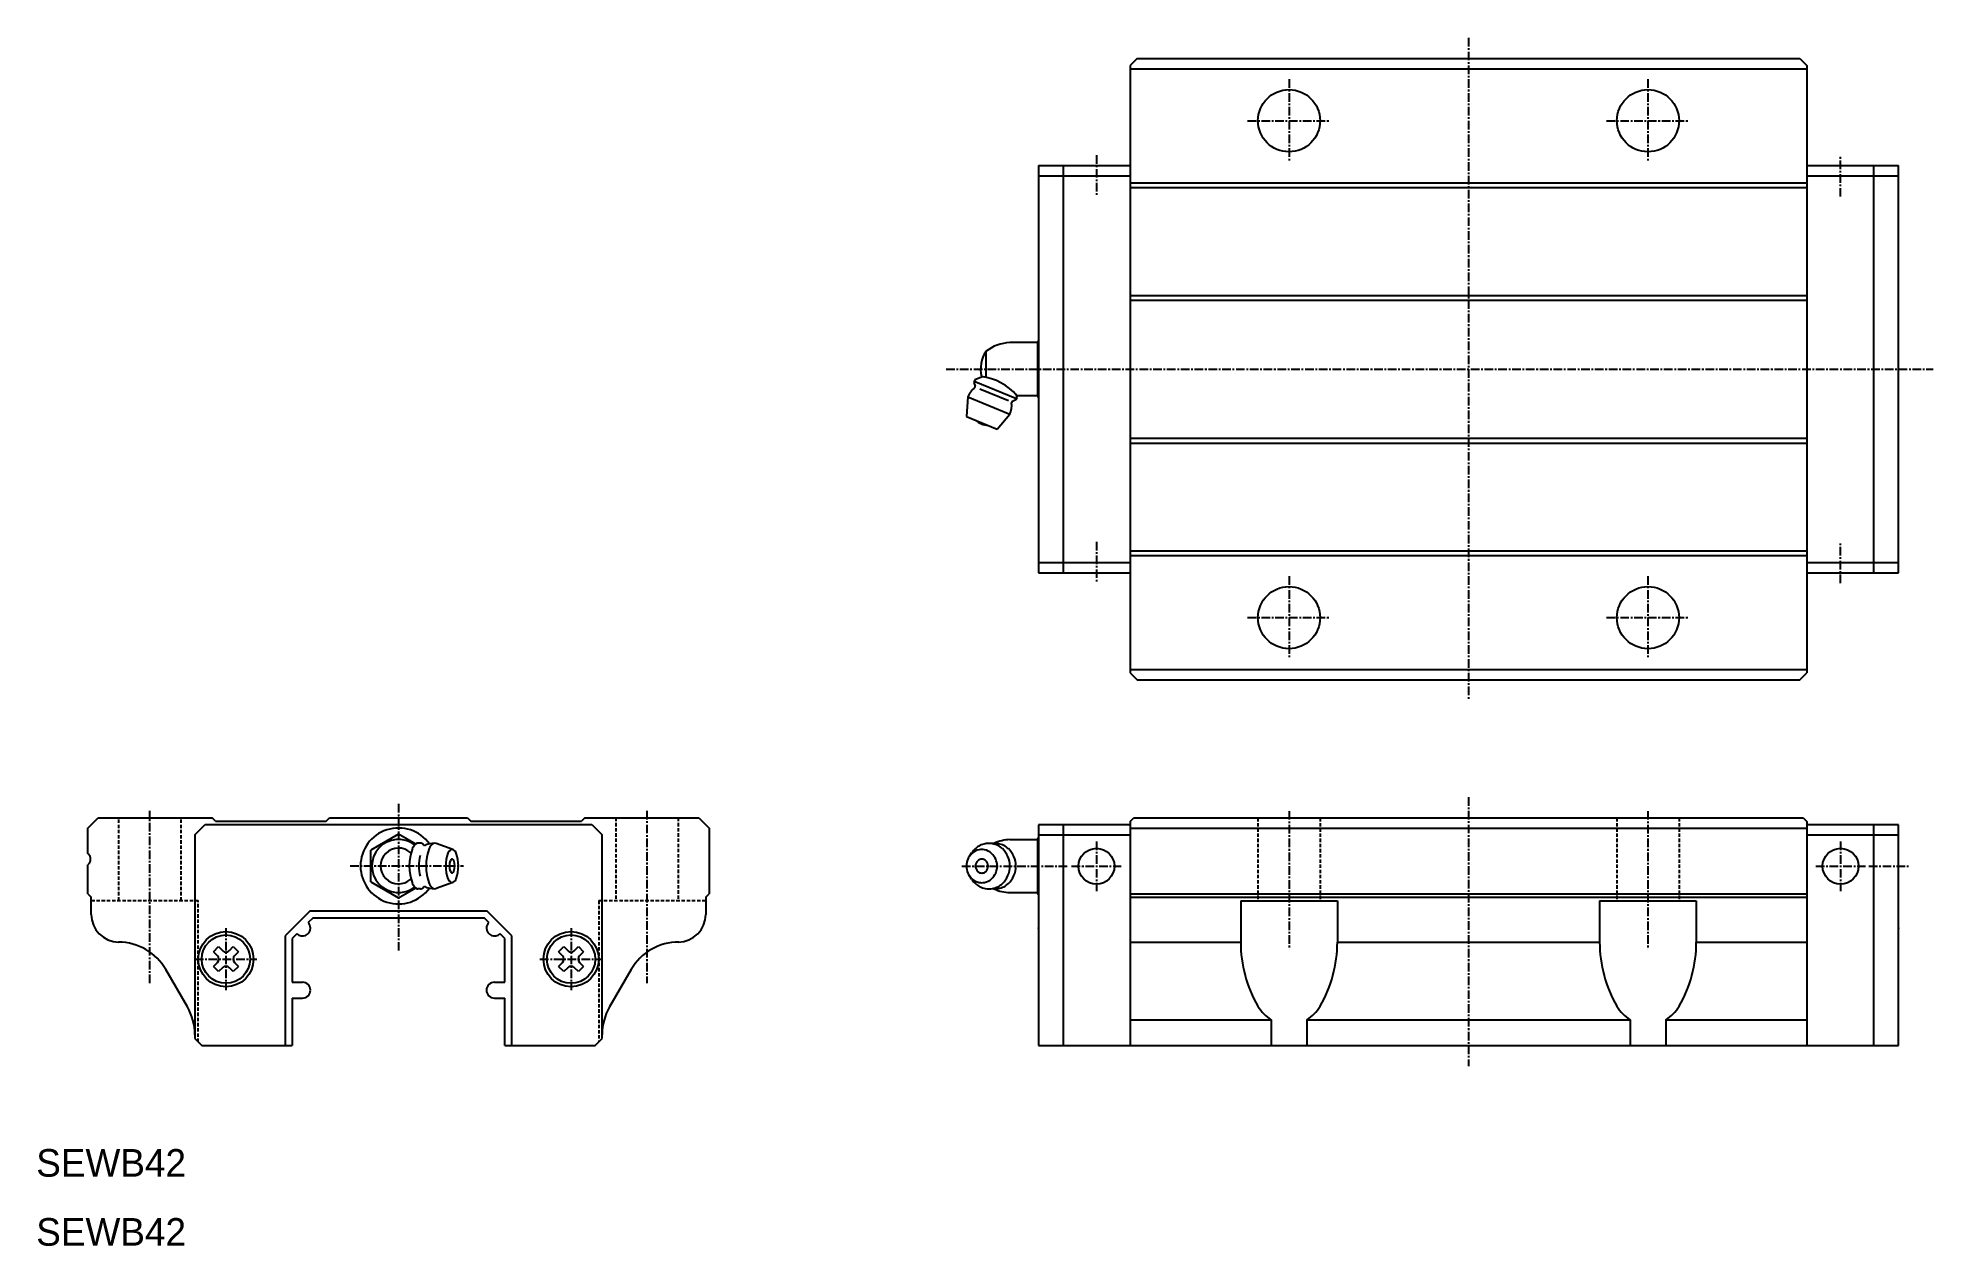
# Model space of a CAD drawing. Extents: x 10 to 285, y 10 to 185.
import ezdxf

# ---------------------------------------------------------------- set-up
doc = ezdxf.new("R2010")
doc.units = 0
doc.linetypes.add('CENTER', pattern=[2, 1.25, -0.25, 0.25, -0.25])
doc.linetypes.add('DASHED', pattern=[0.75, 0.5, -0.25])
doc.layers.get('0').update_dxf_attribs({"linetype": 'CONTINUOUS'})
doc.layers.add('CENTER', color=1, linetype='CENTER')

msp = doc.modelspace()

# ---------------------------------------------------------------- linework, layer by layer
at = {"color": 7, "linetype": 'CONTINUOUS'}
for p, q in [((169.49, 182), (168.49, 181)), ((169.49, 182), (265.49, 182)), ((265.49, 182), (266.49, 181)), ((168.49, 181), (168.49, 93)), ((168.49, 180.5), (266.49, 180.5)), ((266.49, 181), (266.49, 93)), ((155.19, 166.5), (168.49, 166.5)), ((155.19, 166.5), (155.19, 107.5)), ((155.19, 165), (168.49, 165)), ((158.79, 166.5), (158.79, 107.5)), ((266.49, 166.5), (279.79, 166.5)), ((266.49, 165), (279.79, 165)), ((276.19, 107.5), (276.19, 166.5)), ((279.79, 107.5), (279.79, 166.5)), ((168.49, 164), (266.49, 164)), ((168.49, 163.3), (266.49, 163.3)), ((168.49, 147.7), (266.49, 147.7)), ((168.49, 147), (266.49, 147)), ((155.04, 140.85), (151.04, 140.85)), ((155.19, 141.12), (155.04, 140.85)), ((155.04, 140.85), (155.04, 133.15)), ((147.59, 139.6), (147.59, 135.82)), ((145.98, 135.44), (145.82, 135.07)), ((145.82, 135.07), (146.03, 134.56)), ((145.9, 135.26), (152, 132.73)), ((147.1, 135.91), (145.98, 135.44)), ((144.96, 133), (144.76, 130.16)), ((144.96, 133), (151.06, 130.47)), ((146.68, 134.17), (150.83, 132.46)), ((151.92, 132.55), (151.41, 132.34)), ((151.89, 133.36), (152.07, 132.92)), ((152.07, 132.92), (151.92, 132.55)), ((155.04, 133.15), (152.07, 133.15)), ((155.04, 133.15), (155.19, 132.88)), ((144.76, 130.16), (149.2, 128.32)), ((149.2, 128.32), (151.06, 130.47)), ((168.49, 127), (266.49, 127)), ((168.49, 126.3), (266.49, 126.3)), ((168.49, 110.7), (266.49, 110.7)), ((168.49, 110), (266.49, 110)), ((155.19, 109), (168.49, 109)), ((155.19, 107.5), (168.49, 107.5)), ((266.49, 109), (279.79, 109)), ((266.49, 107.5), (279.79, 107.5)), ((168.49, 93.5), (266.49, 93.5)), ((168.49, 93), (169.49, 92)), ((169.49, 92), (265.49, 92)), ((265.49, 92), (266.49, 93)), ((17.48, 70.5), (18.98, 72)), ((18.98, 72), (35.48, 72)), ((35.98, 71.5), (35.48, 72)), ((35.98, 71.5), (51.98, 71.5)), ((51.98, 71.5), (52.48, 72)), ((52.48, 72), (72.48, 72)), ((72.48, 72), (72.98, 71.5)), ((72.98, 71.5), (88.98, 71.5)), ((89.48, 72), (88.98, 71.5)), ((89.48, 72), (105.98, 72)), ((105.98, 72), (107.48, 70.5)), ((168.49, 71.48), (168.99, 71.98)), ((168.49, 71.48), (168.49, 38.98)), ((169.01, 72), (265.98, 72)), ((265.98, 72), (266.49, 71.48)), ((266.49, 71.48), (266.49, 39)), ((17.48, 66.81), (17.48, 70.5)), ((32.98, 69.52), (34.48, 71.02)), ((32.98, 69.52), (32.98, 40.02)), ((34.48, 71.02), (90.48, 71.02)), ((62.48, 69.64), (58.48, 67.33)), ((64.97, 68.2), (62.48, 69.64)), ((90.48, 71.02), (91.98, 69.52)), ((91.98, 40.02), (91.98, 69.52)), ((107.48, 70.5), (107.48, 61)), ((151.04, 68.85), (155.04, 68.85)), ((155.04, 68.85), (155.19, 69.12)), ((155.04, 68.85), (155.04, 61.15)), ((168.49, 70.98), (155.19, 70.98)), ((155.19, 70.98), (155.19, 39)), ((168.49, 69.48), (155.19, 69.48)), ((158.79, 70.98), (158.79, 39)), ((168.49, 70.48), (266.49, 70.48)), ((279.79, 70.98), (266.49, 70.98)), ((279.79, 69.48), (266.49, 69.48)), ((276.19, 39), (276.19, 70.98)), ((279.79, 39), (279.79, 70.98)), ((17.58, 66.71), (17.48, 66.81)), ((58.48, 65.02), (58.48, 67.33)), ((65.67, 68.32), (65.3, 68.32)), ((70.37, 67.4), (67.92, 68.29)), ((145.2, 66.42), (145.56, 66.96)), ((17.58, 65.29), (17.48, 65.19)), ((17.48, 61), (17.48, 65.19)), ((58.48, 62.71), (58.48, 65.02)), ((145.56, 63.04), (145.2, 63.58)), ((17.48, 61), (17.98, 60.5)), ((17.98, 58), (17.98, 60.5)), ((58.48, 62.71), (62.48, 60.4)), ((62.48, 60.4), (64.97, 61.84)), ((65.67, 61.72), (65.3, 61.72)), ((70.37, 62.64), (67.92, 61.75)), ((106.98, 60.5), (107.48, 61)), ((106.98, 60.5), (106.98, 58)), ((145.56, 63.04), (145.58, 63.02)), ((155.04, 61.15), (151.04, 61.15)), ((155.19, 60.88), (155.04, 61.15)), ((168.49, 60.98), (266.49, 60.98)), ((168.49, 60.48), (266.49, 60.48)), ((49.68, 58.52), (46.08, 54.92)), ((49.68, 58.52), (75.28, 58.52)), ((78.88, 54.92), (75.28, 58.52)), ((184.49, 59.98), (184.49, 53.98)), ((184.49, 59.98), (198.49, 59.98)), ((198.49, 59.98), (198.49, 53.98)), ((236.49, 59.98), (236.49, 53.98)), ((236.49, 59.98), (250.49, 59.98)), ((250.49, 59.98), (250.49, 53.98)), ((46.08, 54.92), (46.08, 39)), ((47.77, 55.2), (47.08, 54.5)), ((50.1, 57.52), (49.4, 56.83)), ((50.1, 57.52), (74.87, 57.52)), ((75.56, 56.83), (74.87, 57.52)), ((77.88, 54.5), (77.19, 55.2)), ((78.88, 39), (78.88, 54.92)), ((35.67, 52.59), (36.41, 53.33)), ((35.67, 52.59), (36.24, 52.01)), ((36.41, 53.33), (36.99, 52.76)), ((37.98, 52.76), (38.55, 53.33)), ((38.55, 53.33), (39.29, 52.59)), ((38.72, 52.01), (39.29, 52.59)), ((47.08, 54.5), (47.08, 48.17)), ((77.88, 48.17), (77.88, 54.5)), ((85.67, 52.59), (86.41, 53.33)), ((85.67, 52.59), (86.24, 52.01)), ((86.41, 53.33), (86.99, 52.76)), ((87.98, 52.76), (88.55, 53.33)), ((88.55, 53.33), (89.29, 52.59)), ((88.72, 52.01), (89.29, 52.59)), ((168.49, 53.98), (184.49, 53.98)), ((198.49, 53.98), (236.49, 53.98)), ((250.49, 53.98), (266.49, 53.98)), ((31.91, 44.6), (28.79, 50)), ((36.24, 51.02), (35.67, 50.45)), ((36.41, 49.71), (35.67, 50.45)), ((36.99, 50.28), (36.41, 49.71)), ((38.55, 49.71), (37.98, 50.28)), ((39.29, 50.45), (38.55, 49.71)), ((39.29, 50.45), (38.72, 51.02)), ((86.24, 51.02), (85.67, 50.45)), ((86.41, 49.71), (85.67, 50.45)), ((86.99, 50.28), (86.41, 49.71)), ((88.55, 49.71), (87.98, 50.28)), ((89.29, 50.45), (88.55, 49.71)), ((89.29, 50.45), (88.72, 51.02)), ((96.17, 50), (93.05, 44.6)), ((47.08, 48.17), (48.58, 48.17)), ((76.38, 48.17), (77.88, 48.17)), ((47.08, 45.87), (47.08, 39)), ((47.08, 45.87), (48.58, 45.87)), ((76.38, 45.87), (77.88, 45.87)), ((77.88, 39), (77.88, 45.87)), ((168.49, 42.72), (188.9, 42.72)), ((188.9, 42.72), (188.9, 39)), ((194.09, 42.72), (240.9, 42.72)), ((194.09, 42.72), (194.09, 39)), ((240.9, 42.72), (240.9, 39)), ((246.09, 42.72), (266.49, 42.72)), ((246.09, 42.72), (246.09, 39)), ((32.98, 40.02), (34, 39)), ((34, 39), (47.08, 39)), ((77.88, 39), (90.96, 39)), ((90.96, 39), (91.98, 40.02)), ((155.19, 39), (279.79, 39))]:
    msp.add_line(p, q, dxfattribs=at)
at = {"color": 3, "linetype": 'DASHED'}
for p, q in [((21.98, 60), (21.98, 72)), ((30.98, 60), (30.98, 72)), ((93.98, 72), (93.98, 60)), ((102.98, 72), (102.98, 60)), ((186.99, 71.98), (186.99, 59.98)), ((195.99, 71.98), (195.99, 59.98)), ((238.99, 71.98), (238.99, 59.98)), ((247.99, 71.98), (247.99, 59.98)), ((17.98, 60), (33.48, 60)), ((33.48, 39.52), (33.48, 60)), ((91.48, 60), (91.48, 39.52)), ((91.48, 60), (106.98, 60))]:
    msp.add_line(p, q, dxfattribs=at)
at = {"color": 7, "linetype": 'CONTINUOUS'}
for centre, radius in [((191.49, 173), 4.5), ((243.49, 173), 4.5), ((191.49, 101), 4.5), ((243.49, 101), 4.5), ((163.59, 64.98), 2.6), ((271.39, 64.98), 2.6), ((37.48, 51.52), 4), ((37.48, 51.52), 3.5), ((87.48, 51.52), 4), ((87.48, 51.52), 3.5)]:
    msp.add_circle(centre, radius, dxfattribs=at)
for centre, radius, start, end in [((151.27, 134.85), 6, 92.1789, 127.7261), ((151.51, 137), 4.7, 146.4138, 193.1788), ((145.85, 134.49), 0.2, 308.1641, 22.5004), ((145.96, 127.99), 8, 40.1892, 83.034), ((148.01, 131.73), 3.3, 128.1639, 157.4998), ((148.01, 131.73), 3.3, 337.5, 6.836), ((151.49, 132.15), 0.2, 112.4996, 186.8355), ((148.14, 132.05), 3.2, 229.29, 265.71), ((62.48, 65.02), 5.5, 35.6147, 324.3849), ((62.48, 65.02), 3.85, 52.5077, 307.4921), ((151.27, 62.85), 6, 92.1777, 114.8938), ((16.87, 66), 1, 315.0013, 45), ((62.48, 65.02), 2.6, 46.6213, 313.3788), ((71.35, 65.02), 7.31, 159.762, 200.2379), ((65.8, 67.07), 1.4, 121.1003, 160.1437), ((65.3, 67.81), 0.505, 90.9032, 115.7524), ((70.72, 65.02), 5.31, 163.6265, 196.3727), ((65.67, 67.81), 0.505, 64.2476, 90.9028), ((65.17, 67.07), 1.4, 39.427, 58.8996), ((67.75, 65.02), 3.3, 90, 117.0545), ((73.79, 65.02), 7.31, 159.762, 200.2379), ((68.25, 67.07), 1.4, 121.1003, 160.1437), ((67.75, 67.81), 0.505, 68.6875, 115.7524), ((74.63, 65.02), 5.31, 159.7307, 200.2693), ((70.61, 66.51), 1.02, 121.0516, 160.1041), ((70.39, 65.64), 0.423, 121.214, 160.2543), ((70.24, 67.05), 0.368, 64.287, 115.7129), ((70.24, 65.87), 0.153, 64.328, 115.8618), ((70.09, 65.64), 0.423, 19.9355, 58.9757), ((69.88, 66.51), 1.02, 19.8959, 58.9484), ((65.85, 65.02), 5.31, 339.7307, 20.2693), ((147.29, 65), 2.53, 133.3861, 226.6139), ((147.01, 65.26), 2.15, 101.0363, 132.5263), ((148.44, 65), 3.48, 133.3861, 145.8068), ((148.05, 65.35), 2.95, 101.0363, 132.5263), ((146.99, 65.11), 0.895, 101.0363, 132.5263), ((146.98, 65.35), 2.05, 79.1807, 100.8192), ((146.98, 65.15), 0.855, 79.1807, 100.8191), ((146.97, 65.11), 0.895, 47.4736, 78.9636), ((146.95, 65.26), 2.15, 47.4736, 78.9636), ((148.01, 65.48), 2.82, 90, 100.8192), ((148.01, 65.48), 2.82, 79.1807, 90), ((146.67, 65), 2.53, 313.386, 46.6139), ((148.87, 65.48), 2.82, 90, 98.7658), ((147.98, 65.35), 2.95, 47.4736, 78.9636), ((148.87, 65.48), 2.82, 79.1807, 90), ((148.84, 65.35), 2.95, 47.4736, 78.9636), ((147.58, 65), 3.48, 313.3861, 46.6139), ((148.44, 65), 3.48, 313.3861, 46.6139), ((70.61, 63.53), 1.02, 199.8959, 238.9483), ((72.07, 65.02), 2.22, 159.8689, 200.3209), ((70.39, 64.4), 0.423, 199.9355, 238.9757), ((70.24, 64.17), 0.153, 244.328, 295.8618), ((70.09, 64.4), 0.423, 301.214, 340.2543), ((69.88, 63.53), 1.02, 301.0516, 340.1041), ((68.41, 65.02), 2.22, 339.8689, 20.3209), ((147.01, 64.74), 2.15, 227.4736, 258.9636), ((147.11, 65), 1.05, 133.386, 226.6138), ((146.99, 64.89), 0.895, 227.4736, 258.9636), ((146.98, 64.85), 0.855, 259.1807, 280.8192), ((146.97, 64.89), 0.895, 281.0363, 312.5263), ((146.95, 64.74), 2.15, 281.0363, 312.5263), ((146.85, 65), 1.05, 313.386, 46.6138), ((65.8, 62.97), 1.4, 199.8563, 238.8997), ((65.3, 62.22), 0.505, 244.2476, 270.3932), ((65.67, 62.22), 0.505, 270.3929, 295.7524), ((65.17, 62.97), 1.4, 301.1004, 320.5702), ((67.75, 65.02), 3.3, 242.9455, 270), ((68.25, 62.97), 1.4, 199.856, 238.8995), ((67.75, 62.22), 0.505, 244.2475, 289.9362), ((70.24, 62.99), 0.368, 244.287, 295.7129), ((148.44, 65), 3.48, 214.6529, 226.6139), ((148.05, 64.65), 2.95, 227.4736, 258.9636), ((146.98, 64.65), 2.05, 259.1808, 280.8192), ((148.01, 64.52), 2.82, 259.1808, 280.8192), ((148.87, 64.52), 2.82, 261.2379, 280.8192), ((147.98, 64.65), 2.95, 281.0363, 312.5263), ((151.27, 67.15), 6, 245.1062, 267.8223), ((148.84, 64.65), 2.95, 281.0363, 312.5263), ((21.98, 58), 4, 179.9999, 269.4329), ((102.98, 58), 4, 270.5671, 0.0001), ((48.58, 56.02), 1.15, 225.5021, 0), ((48.58, 56.02), 1.15, 0, 44.4983), ((76.38, 56.02), 1.15, 135.5017, 180), ((76.38, 56.02), 1.15, 180, 314.498), ((21.86, 46), 8, 30, 89.4329), ((37.48, 53.25), 0.7, 224.9999, 315.0001), ((87.48, 53.25), 0.7, 224.9999, 315.0001), ((103.1, 46), 8, 90.0001, 150), ((202.99, 53.98), 18.5, 180, 210.1362), ((179.99, 53.98), 18.5, 329.8639, 0), ((254.99, 53.98), 18.5, 180, 210.1361), ((231.99, 53.98), 18.5, 329.8639, 0), ((35.75, 51.52), 0.7, 315.0001, 44.9999), ((37.48, 49.79), 0.7, 44.9999, 135.0001), ((39.21, 51.52), 0.7, 135.0001, 224.9999), ((85.75, 51.52), 0.7, 315.0001, 44.9999), ((87.48, 49.79), 0.7, 44.9999, 135.0001), ((89.21, 51.52), 0.7, 135.0001, 224.9999), ((48.58, 47.02), 1.15, 0, 90), ((48.58, 47.02), 1.15, 270, 0), ((76.38, 47.02), 1.15, 90, 180), ((76.38, 47.02), 1.15, 180, 270), ((24.98, 40.6), 8, 0.0001, 30), ((99.98, 40.6), 8, 150, 179.9999), ((192.45, 48.09), 6.43, 211.8976, 236.4823), ((190.54, 48.09), 6.43, 303.518, 328.1025), ((244.45, 48.09), 6.43, 211.8975, 236.4823), ((242.54, 48.09), 6.43, 303.5181, 328.1025)]:
    msp.add_arc(centre, radius, start, end, dxfattribs=at)
for p in [(155.19, 137), (279.79, 137), (62.48, 72), (155.19, 56), (279.79, 56)]:
    msp.add_point(p, dxfattribs=at)
at = {"layer": 'CENTER', "color": 1, "linetype": 'CENTER'}
for p, q in [((217.49, 185), (217.49, 89)), ((191.49, 179), (191.49, 167)), ((243.49, 179), (243.49, 167)), ((185.49, 173), (197.49, 173)), ((237.49, 173), (249.49, 173)), ((163.59, 168), (163.59, 162)), ((271.39, 162), (271.39, 168)), ((141.81, 137), (284.79, 137)), ((163.59, 112), (163.59, 106)), ((271.39, 106), (271.39, 112)), ((191.49, 107), (191.49, 95)), ((243.49, 107), (243.49, 95)), ((185.49, 101), (197.49, 101)), ((237.49, 101), (249.49, 101)), ((217.49, 75), (217.49, 36)), ((26.48, 48.03), (26.48, 73)), ((62.48, 74), (62.48, 52.52)), ((98.48, 73), (98.48, 48.03)), ((191.49, 72.98), (191.49, 52.98)), ((243.49, 72.98), (243.49, 52.98)), ((163.59, 68.58), (163.59, 61.38)), ((271.39, 68.58), (271.39, 61.38)), ((55.48, 65.02), (71.88, 65.02)), ((144.11, 65), (159.49, 65)), ((159.99, 64.98), (167.19, 64.98)), ((267.79, 64.98), (274.99, 64.98)), ((275.49, 64.98), (281.49, 64.98)), ((37.48, 56.02), (37.48, 47.02)), ((87.48, 56.02), (87.48, 47.02)), ((32.98, 51.52), (41.98, 51.52)), ((82.98, 51.52), (91.98, 51.52))]:
    msp.add_line(p, q, dxfattribs=at)

# ---------------------------------------------------------------- texts
at = {"color": 7, "linetype": 'CONTINUOUS'}
for p in [(10, 20), (10, 10)]:
    msp.add_text('SEWB42', height=4, dxfattribs=at).set_placement(p)

doc.saveas('drawing.dxf')
